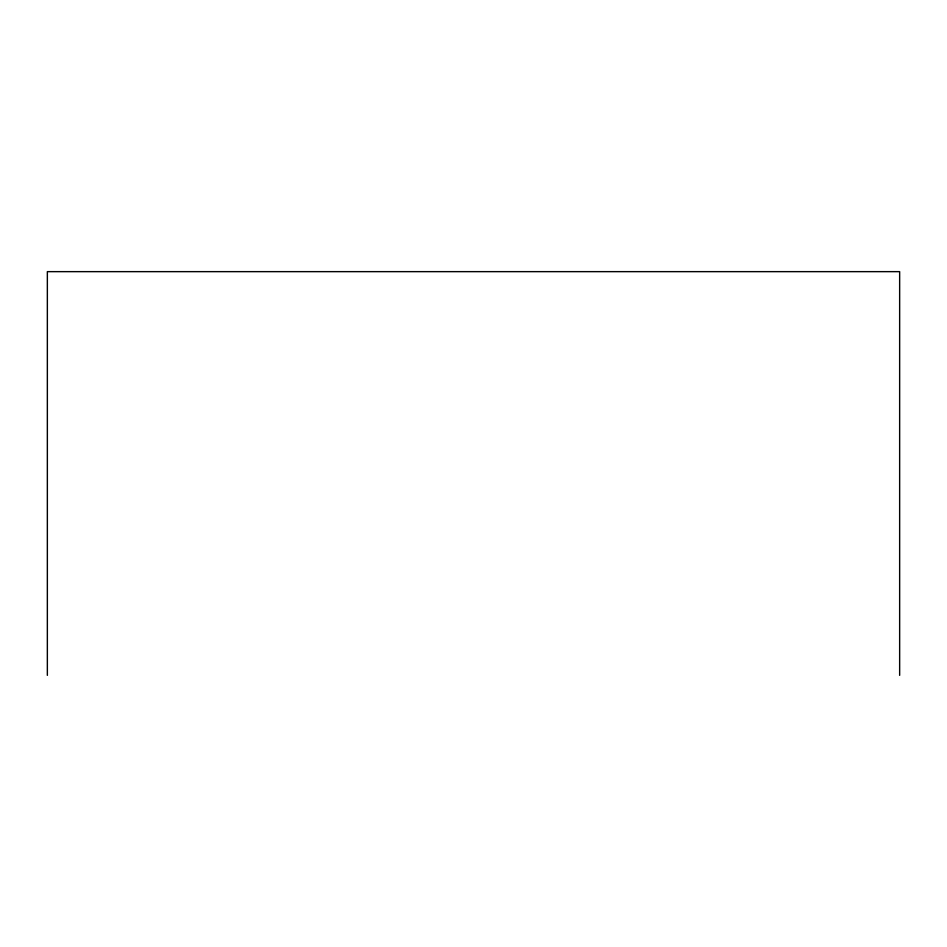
<?xml version="1.0" encoding="UTF-8"?>
<svg xmlns="http://www.w3.org/2000/svg" width="947" height="947" viewBox="0 0 947 947"><rect width="100%" height="100%" fill="white"/><g stroke="black" fill="none" stroke-linecap="round" stroke-linejoin="round"><path stroke-width="1.42" d="M899.65 675.353L899.65 271.647L47.35 271.647L47.35 675.353"/></g></svg>
